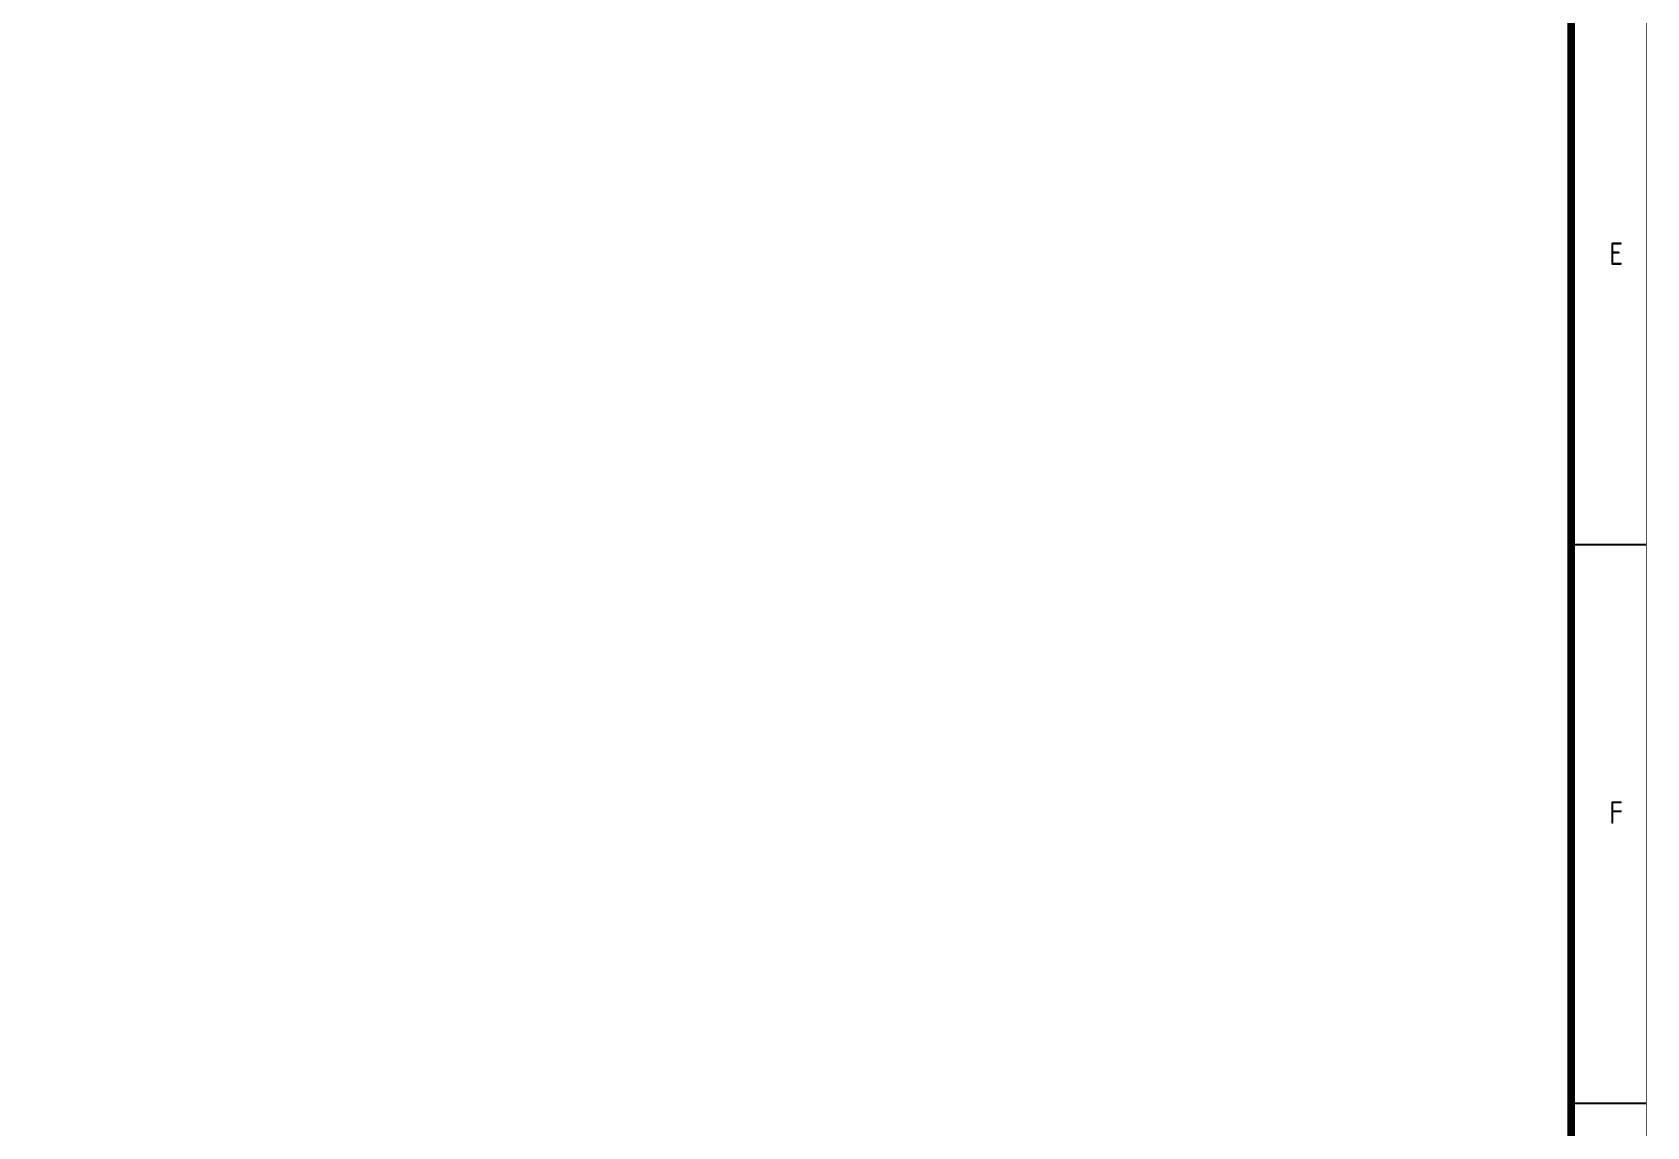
# Model space of a CAD drawing. Extents: x 175045 to 467920, y -30962 to 28493.
# Drawn here: x 354303 to 375755, y -16394 to -1851 of the extents above; entities that cross this region are included whole.
import ezdxf
from ezdxf.enums import TextEntityAlignment as Align

# ---------------------------------------------------------------- set-up
doc = ezdxf.new("R2010")
doc.units = 0
doc.header["$LTSCALE"] = 1000
doc.header["$MEASUREMENT"] = 0
doc.styles.get("Standard").update_dxf_attribs({"font": 'GBENOR', "bigfont": 'GBCBIG'})

# ---------------------------------------------------------------- blocks, each defined once
blk = doc.blocks.new('GEDI_WK_A1')
at = {"color": 3}
for p, q in [((831, 222.75), (841, 222.75)), ((831, 148.5), (841, 148.5))]:
    blk.add_line(p, q, dxfattribs=at)
for points, const_width in [([(0, 0), (841, 0), (841, 594), (0, 594)], 0.1), ([(25, 10), (831, 10), (831, 584), (25, 584)], 1)]:
    blk.add_lwpolyline(points, close=True, dxfattribs=dict(at, const_width=const_width))
for s, p in [('E', (837, 259.88)), ('F', (837, 185.62))]:
    blk.add_text(s, height=3, dxfattribs=at).set_placement(p, align=Align.CENTER)

msp = doc.modelspace()

# ---------------------------------------------------------------- block references
at = {"xscale": 100, "yscale": 100, "zscale": 100}
msp.add_blockref('GEDI_WK_A1', (291650.1, -30931.7), dxfattribs=at)

doc.saveas('drawing.dxf')
